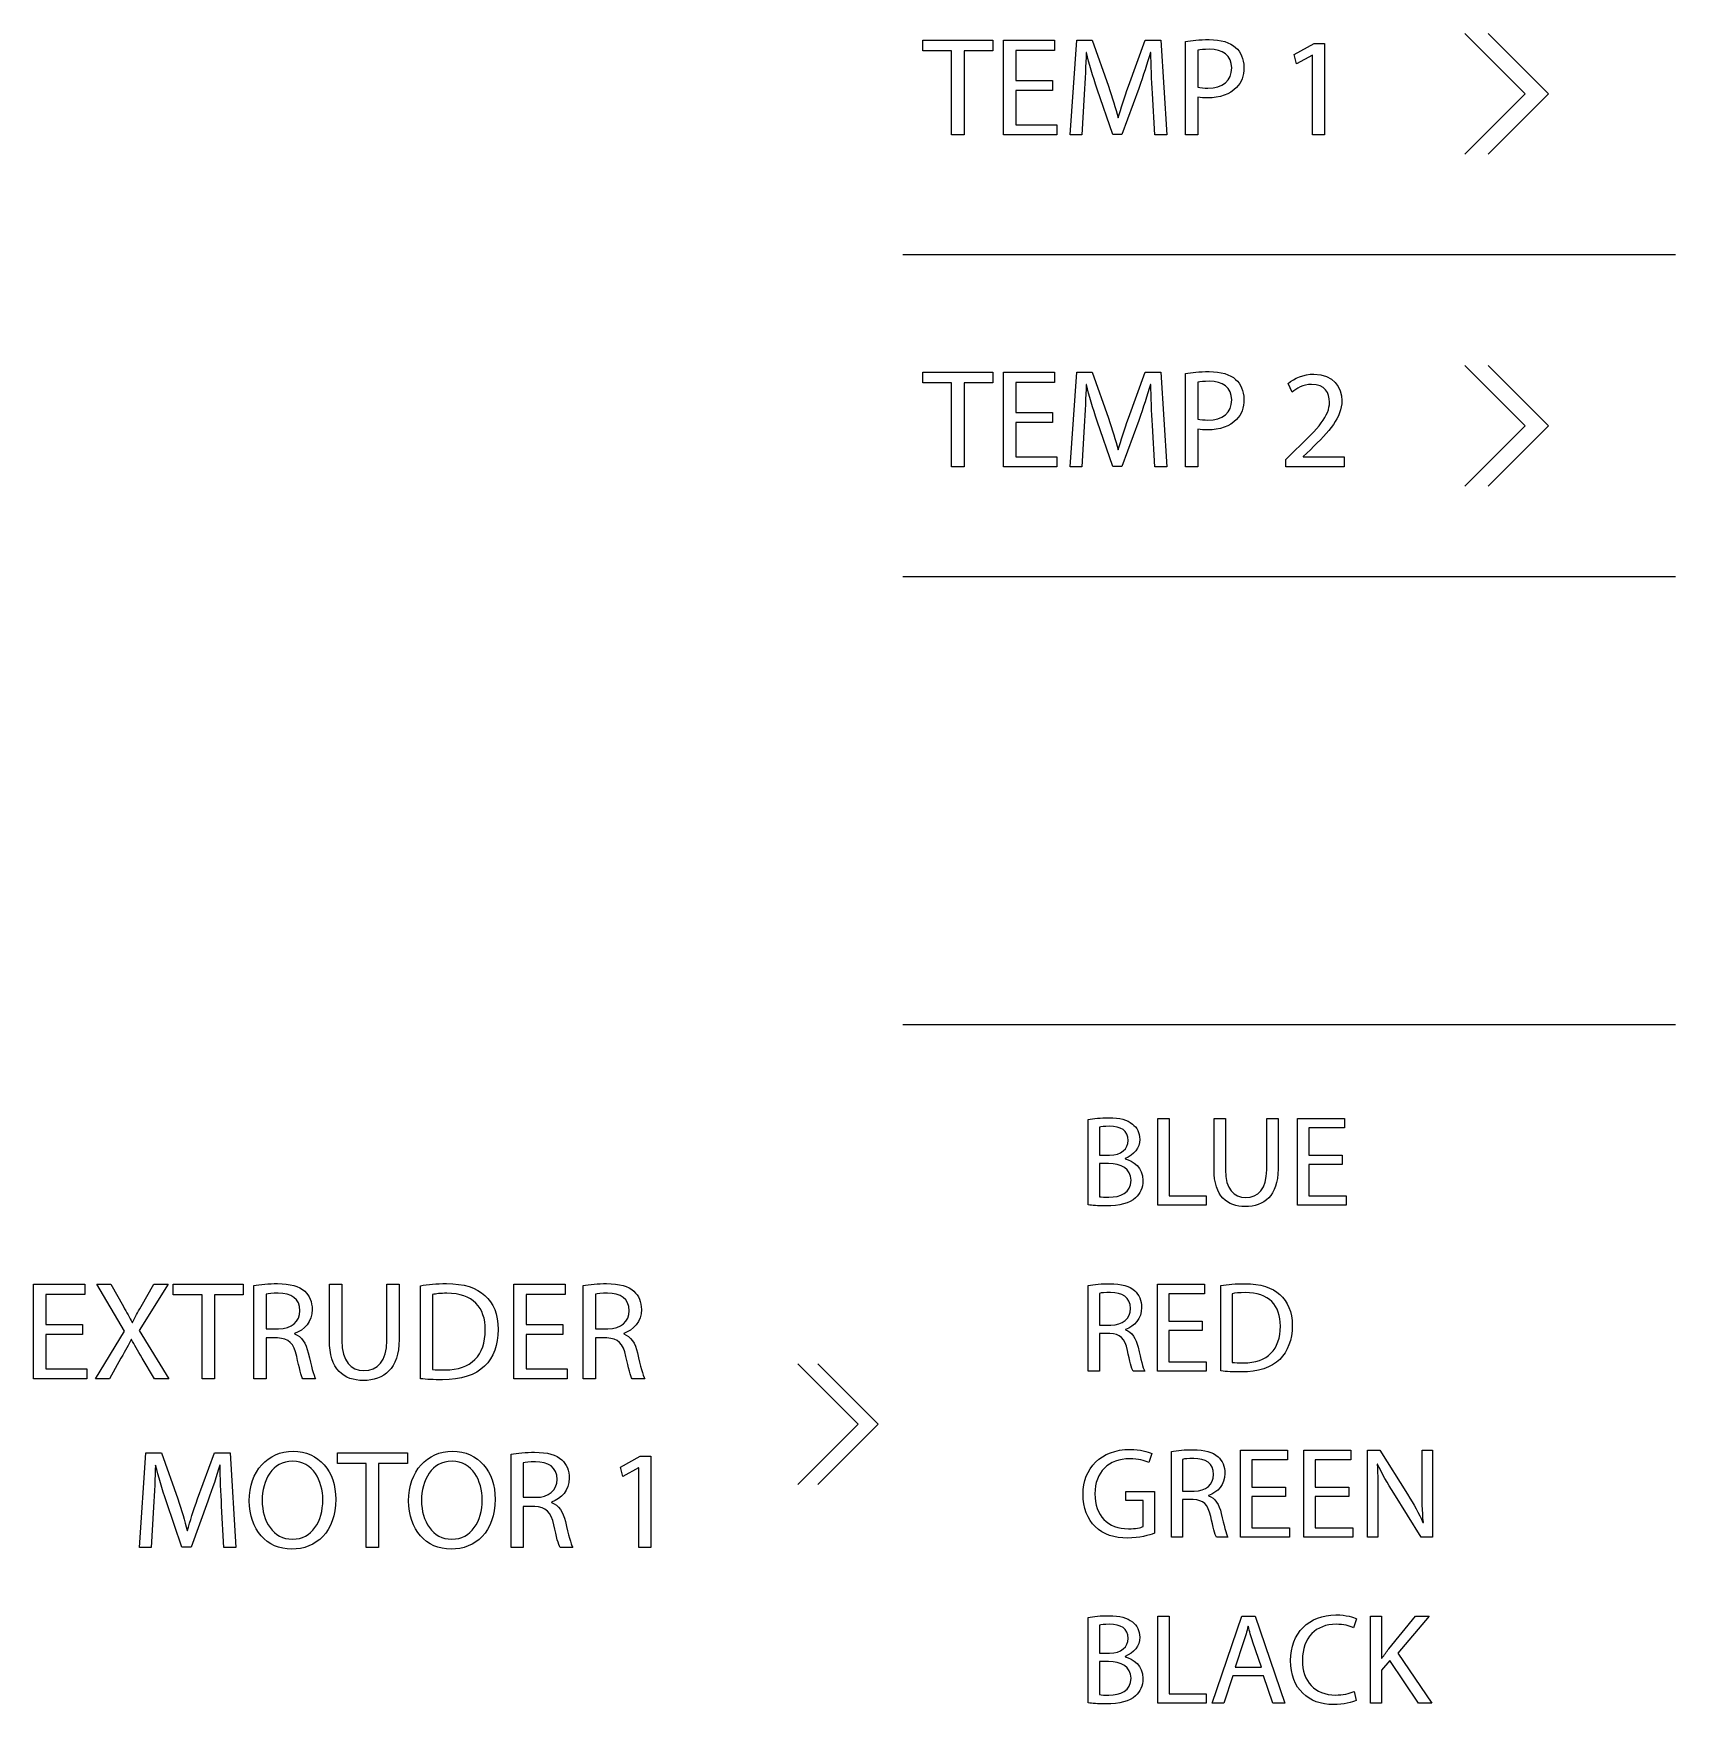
# Model space of a CAD drawing. Header units: millimetres. Extents: x -1949 to 1995, y -1808 to 1842.
# Drawn here: x -482.5 to -433, y -763.6 to -713.3 of the extents above; entities that cross this region are included whole.
import ezdxf

# ---------------------------------------------------------------- set-up
doc = ezdxf.new("R2010")
doc.units = ezdxf.units.MM
doc.layers.get('0').update_dxf_attribs({"lineweight": 25, "true_color": 0xffffff})

msp = doc.modelspace()

# ---------------------------------------------------------------- linework, layer by layer
at = {"color": 5, "true_color": 0x0000ff}
for points in [[(-439.38275, -713.27504), (-437.56594, -715.0915), (-439.38275, -716.90795)], [(-438.68249, -713.27504), (-436.86568, -715.0915), (-438.68249, -716.90795)], [(-454.84394, -713.79539), (-455.71107, -713.79539), (-455.71107, -713.48212), (-453.60005, -713.48212), (-453.60005, -713.79539), (-454.47141, -713.79539), (-454.47141, -716.33398), (-454.84394, -716.33398), (-454.84394, -713.79539), (-454.84394, -713.79539)], [(-451.80935, -714.99695), (-452.91354, -714.99695), (-452.91354, -716.02495), (-451.67776, -716.02495), (-451.67776, -716.33398), (-453.28572, -716.33398), (-453.28572, -713.48212), (-451.74126, -713.48212), (-451.74126, -713.79116), (-452.91354, -713.79116), (-452.91354, -714.69251), (-451.80935, -714.69251), (-451.80935, -714.99695), (-451.80935, -714.99695)], [(-450.84732, -715.1109), (-450.92352, -716.33363), (-451.27489, -716.33363), (-451.07592, -713.48177), (-450.60602, -713.48177), (-450.11989, -714.86113)], [(-449.51876, -714.86113), (-449.01111, -713.48177), (-448.54157, -713.48177), (-448.36377, -716.33363), (-448.72748, -716.33363), (-448.79557, -715.08162), (-448.79557, -715.08162)], [(-447.42714, -715.19169), (-447.42714, -716.33398), (-447.79544, -716.33398), (-447.79544, -713.51634), (-447.79544, -713.51634)], [(-447.42714, -713.78269), (-447.42714, -714.89112), (-447.42714, -714.89112)], [(-443.96886, -713.93015), (-443.97697, -713.93015), (-444.45534, -714.18839), (-444.52731, -713.90511), (-443.92653, -713.58337), (-443.60903, -713.58337), (-443.60903, -716.33363), (-443.96886, -716.33363), (-443.96886, -713.93015), (-443.96886, -713.93015)], [(-450.78382, -713.85007), (-450.79264, -713.85007)], [(-448.84178, -713.85042), (-448.8506, -713.85042)], [(-449.20973, -714.93345), (-449.71349, -716.31705), (-449.99254, -716.31705), (-450.45821, -714.95885)], [(-449.83203, -715.82175), (-449.82356, -715.82175)], [(-456.31855, -719.93408), (-433.03522, -719.93408)], [(-439.38275, -723.27629), (-437.56594, -725.09275), (-439.38275, -726.9092)], [(-438.68249, -723.27629), (-436.86568, -725.09275), (-438.68249, -726.9092)], [(-454.84394, -723.79558), (-455.71107, -723.79558), (-455.71107, -723.48232), (-453.60005, -723.48232), (-453.60005, -723.79558), (-454.47141, -723.79558), (-454.47141, -726.33417), (-454.84394, -726.33417), (-454.84394, -723.79558), (-454.84394, -723.79558)], [(-451.80935, -724.99714), (-452.91354, -724.99714), (-452.91354, -726.02514), (-451.67776, -726.02514), (-451.67776, -726.33417), (-453.28572, -726.33417), (-453.28572, -723.48232), (-451.74126, -723.48232), (-451.74126, -723.79135), (-452.91354, -723.79135), (-452.91354, -724.6927), (-451.80935, -724.6927), (-451.80935, -724.99714), (-451.80935, -724.99714)], [(-450.84732, -725.11144), (-450.92352, -726.33417), (-451.27489, -726.33417), (-451.07592, -723.48232), (-450.60602, -723.48232), (-450.11989, -724.86168)], [(-450.78382, -723.85062), (-450.79264, -723.85062)], [(-449.51876, -724.86168), (-449.01111, -723.48232), (-448.54157, -723.48232), (-448.36377, -726.33417), (-448.72748, -726.33417), (-448.79557, -725.08181), (-448.79557, -725.08181)], [(-448.84178, -723.85062), (-448.8506, -723.85062)], [(-447.42714, -725.19152), (-447.42714, -726.33417), (-447.79544, -726.33417), (-447.79544, -723.51654), (-447.79544, -723.51654)], [(-447.42714, -723.78253), (-447.42714, -724.89131), (-447.42714, -724.89131)], [(-444.58657, -724.07886), (-444.70511, -723.81675)], [(-449.20973, -724.93364), (-449.71349, -726.31724), (-449.99254, -726.31724), (-450.45821, -724.95904)], [(-449.83203, -725.82229), (-449.82356, -725.82229)], [(-444.03624, -725.81382), (-444.25214, -726.01702), (-444.25214, -726.02549), (-443.02095, -726.02549), (-443.02095, -726.33452), (-444.77672, -726.33452), (-444.77672, -726.33417)], [(-444.77672, -726.33417), (-444.77672, -726.10557), (-444.48497, -725.82229)], [(-456.31855, -729.63688), (-433.03522, -729.63688)], [(-456.31855, -743.13239), (-433.03522, -743.13239)], [(-450.73126, -748.56341), (-450.73126, -745.99412), (-450.73126, -745.99412)], [(-448.63188, -745.95532), (-448.29039, -745.95532), (-448.29039, -748.28789), (-447.17244, -748.28789), (-447.17244, -748.57117), (-448.63188, -748.57117), (-448.63188, -745.95532), (-448.63188, -745.95532)], [(-446.93996, -747.4959), (-446.93996, -745.95532), (-446.59847, -745.95532), (-446.59847, -745.95532)], [(-446.59847, -745.95532), (-446.59847, -747.50754)], [(-445.35246, -747.50754), (-445.35246, -745.95532), (-445.01097, -745.95532), (-445.01097, -747.48461)], [(-443.07457, -747.34456), (-444.08775, -747.34456), (-444.08775, -748.28789), (-442.95427, -748.28789), (-442.95427, -748.57117), (-444.42924, -748.57117), (-444.42924, -745.95532), (-443.01248, -745.95532), (-443.01248, -746.2386), (-444.08775, -746.2386), (-444.08775, -747.06551), (-443.07457, -747.06551), (-443.07457, -747.34456), (-443.07457, -747.34456)], [(-450.39365, -746.2192), (-450.39365, -747.06551), (-450.39365, -747.06551)], [(-450.39365, -747.06551), (-450.08709, -747.06551)], [(-450.11425, -747.31739), (-450.39365, -747.31739), (-450.39365, -748.3147), (-450.39365, -748.3147)], [(-449.62107, -747.16252), (-449.62107, -747.17381)], [(-481.02958, -752.46901), (-482.13377, -752.46901), (-482.13377, -753.497), (-480.89834, -753.497), (-480.89834, -753.80604), (-482.50595, -753.80604), (-482.50595, -750.95418), (-480.96149, -750.95418), (-480.96149, -751.26321), (-482.13377, -751.26321), (-482.13377, -752.16456), (-481.02958, -752.16456), (-481.02958, -752.46901), (-481.02958, -752.46901)], [(-479.86859, -753.17986), (-480.21113, -753.80604), (-480.63411, -753.80604), (-479.76275, -752.36317), (-480.6006, -750.95418), (-480.17303, -750.95418), (-479.79662, -751.62269)], [(-479.26357, -751.62269), (-478.87834, -750.95418), (-478.45112, -750.95418), (-479.31861, -752.34236), (-478.42996, -753.80604), (-478.85752, -753.80604), (-478.85752, -753.80604)], [(-477.42666, -751.26709), (-478.29379, -751.26709), (-478.29379, -750.95383), (-476.18241, -750.95383), (-476.18241, -751.26709), (-477.05412, -751.26709), (-477.05412, -753.80568), (-477.42666, -753.80568), (-477.42666, -751.26709), (-477.42666, -751.26709)], [(-475.14912, -752.57061), (-475.49591, -752.57061), (-475.49591, -753.80604), (-475.86421, -753.80604), (-475.86421, -750.99228), (-475.86421, -750.99228)], [(-473.59091, -752.63411), (-473.59091, -750.95418), (-473.21837, -750.95418), (-473.21837, -750.95418)], [(-473.21837, -750.95418), (-473.21837, -752.64681)], [(-471.86018, -752.64681), (-471.86018, -750.95418), (-471.488, -750.95418), (-471.488, -752.62141)], [(-470.84771, -753.79757), (-470.84771, -750.99651), (-470.84771, -750.99651)], [(-466.55581, -752.46901), (-467.66001, -752.46901), (-467.66001, -753.497), (-466.42458, -753.497), (-466.42458, -753.80604), (-468.03254, -753.80604), (-468.03254, -750.95418), (-466.48808, -750.95418), (-466.48808, -751.26321), (-467.66001, -751.26321), (-467.66001, -752.16456), (-466.55581, -752.16456), (-466.55581, -752.46901), (-466.55581, -752.46901)], [(-465.23042, -752.57061), (-465.57721, -752.57061), (-465.57721, -753.80604), (-465.94551, -753.80604), (-465.94551, -750.99228), (-465.94551, -750.99228)], [(-450.07544, -752.43726), (-450.39365, -752.43726), (-450.39365, -753.57073), (-450.73126, -753.57073), (-450.73126, -750.99016), (-450.73126, -750.99016)], [(-447.29273, -752.34448), (-448.30591, -752.34448), (-448.30591, -753.28781), (-447.17244, -753.28781), (-447.17244, -753.57109), (-448.6474, -753.57109), (-448.6474, -750.95524), (-447.23064, -750.95524), (-447.23064, -751.23852), (-448.30591, -751.23852), (-448.30591, -752.06508), (-447.29273, -752.06508), (-447.29273, -752.34448), (-447.29273, -752.34448)], [(-446.73429, -753.56297), (-446.73429, -750.99404), (-446.73429, -750.99404)], [(-475.49591, -751.25051), (-475.49591, -752.29121), (-475.49591, -752.29121)], [(-470.47976, -751.26286), (-470.47976, -753.51852), (-470.47976, -753.51852)], [(-465.57721, -751.25051), (-465.57721, -752.29121), (-465.57721, -752.29121)], [(-450.39365, -751.22688), (-450.39365, -752.18149), (-450.39365, -752.18149)], [(-446.39668, -751.23887), (-446.39668, -753.30721), (-446.39668, -753.30721)], [(-479.53415, -752.10529), (-479.52145, -752.10529)], [(-475.49591, -752.29121), (-475.11949, -752.29121)], [(-474.64112, -752.43514), (-474.64112, -752.44784)], [(-465.57721, -752.29121), (-465.20044, -752.29121)], [(-464.72242, -752.43514), (-464.72242, -752.44784)], [(-450.39365, -752.18149), (-450.04793, -752.18149)], [(-449.60942, -752.31308), (-449.60942, -752.32507)], [(-479.55144, -752.61294), (-479.55991, -752.61294)], [(-478.85752, -753.80604), (-479.22547, -753.17562)], [(-459.47979, -753.34707), (-457.66299, -755.16388), (-459.47979, -756.98033)], [(-458.87937, -753.34707), (-457.06256, -755.16388), (-458.87937, -756.98033)], [(-449.02734, -753.57073), (-449.37659, -753.57073)], [(-474.00683, -753.80604), (-474.38748, -753.80604)], [(-464.08778, -753.80604), (-464.46842, -753.80604)], [(-478.88681, -757.66331), (-478.96301, -758.88604), (-479.31437, -758.88604), (-479.11541, -756.03418), (-478.64586, -756.03418), (-478.15938, -757.41354)], [(-477.5586, -757.41354), (-477.0506, -756.03418), (-476.58105, -756.03418), (-476.40325, -758.88604), (-476.76732, -758.88604), (-476.83505, -757.63403), (-476.83505, -757.63403)], [(-472.48212, -756.34745), (-473.34925, -756.34745), (-473.34925, -756.03418), (-471.23823, -756.03418), (-471.23823, -756.34745), (-472.10994, -756.34745), (-472.10994, -758.88604), (-472.48212, -758.88604), (-472.48212, -756.34745), (-472.48212, -756.34745)], [(-467.40248, -757.6499), (-467.74926, -757.6499), (-467.74926, -758.88533), (-468.11756, -758.88533), (-468.11756, -756.07228), (-468.11756, -756.07228)], [(-448.81391, -756.04794), (-448.89928, -756.32381)], [(-447.56825, -757.43824), (-447.88646, -757.43824), (-447.88646, -758.57171), (-448.22442, -758.57171), (-448.22442, -755.99008), (-448.22442, -755.99008)], [(-444.78589, -757.34475), (-445.79907, -757.34475), (-445.79907, -758.28808), (-444.66595, -758.28808), (-444.66595, -758.57136), (-446.14056, -758.57136), (-446.14056, -755.95551), (-444.72416, -755.95551), (-444.72416, -756.23844), (-445.79907, -756.23844), (-445.79907, -757.06535), (-444.78589, -757.06535), (-444.78589, -757.34475), (-444.78589, -757.34475)], [(-442.87666, -757.34475), (-443.88984, -757.34475), (-443.88984, -758.28808), (-442.75636, -758.28808), (-442.75636, -758.57136), (-444.23133, -758.57136), (-444.23133, -755.95551), (-442.81492, -755.95551), (-442.81492, -756.23844), (-443.88984, -756.23844), (-443.88984, -757.06535), (-442.87666, -757.06535), (-442.87666, -757.34475), (-442.87666, -757.34475)], [(-442.31821, -758.57101), (-442.31821, -755.95516), (-441.94568, -755.95516), (-441.11101, -757.27878)], [(-440.67251, -757.04947), (-440.67251, -755.95481), (-440.3543, -755.95481), (-440.3543, -758.57065), (-440.69614, -758.57065), (-441.52658, -757.24315)], [(-478.82366, -756.40248), (-478.83212, -756.40248)], [(-476.88162, -756.40248), (-476.89008, -756.40248)], [(-467.74926, -756.33051), (-467.74926, -757.37121), (-467.74926, -757.37121)], [(-464.26558, -756.48291), (-464.27404, -756.48291), (-464.75206, -756.74079), (-464.82402, -756.45787), (-464.22324, -756.13578), (-463.9061, -756.13578), (-463.9061, -758.88604), (-464.26558, -758.88604), (-464.26558, -756.48291), (-464.26558, -756.48291)], [(-447.88646, -756.22715), (-447.88646, -757.18177), (-447.88646, -757.18177)], [(-442.01165, -756.36967), (-442.02329, -756.37391)], [(-477.24956, -757.48586), (-477.75333, -758.8691), (-478.03238, -758.8691), (-478.49769, -757.51126)], [(-467.74926, -757.37121), (-467.37284, -757.37121)], [(-466.89448, -757.51514), (-466.89448, -757.52784)], [(-449.06967, -758.24857), (-449.06967, -757.46857), (-449.59743, -757.46857), (-449.59743, -757.19658), (-448.73595, -757.19658), (-448.73595, -758.45459), (-448.7363, -758.45459)], [(-447.88646, -757.18177), (-447.54109, -757.18177)], [(-447.10259, -757.31371), (-447.10259, -757.32535)], [(-442.00001, -757.4527), (-442.00001, -758.57065), (-442.31821, -758.57065), (-442.31821, -758.57101)], [(-477.87186, -758.37416), (-477.86304, -758.37416)], [(-446.52015, -758.57136), (-446.86975, -758.57136)], [(-440.64534, -758.12862), (-440.63405, -758.12439)], [(-466.25983, -758.88568), (-466.64083, -758.88568)], [(-450.73126, -763.56316), (-450.73126, -760.99424), (-450.73126, -760.99424)], [(-448.63188, -760.95543), (-448.29039, -760.95543), (-448.29039, -763.288), (-447.17244, -763.288), (-447.17244, -763.57128), (-448.63188, -763.57128), (-448.63188, -760.95543), (-448.63188, -760.95543)], [(-446.37339, -762.7486), (-446.64503, -763.57128), (-446.99428, -763.57128), (-446.10176, -760.95543), (-445.69818, -760.95543), (-444.80565, -763.57128), (-445.16654, -763.57128), (-445.44559, -762.7486), (-446.37339, -762.7486), (-446.37339, -762.7486)], [(-442.64771, -761.02916), (-442.73308, -761.30468)], [(-442.22896, -760.95543), (-441.89135, -760.95543), (-441.89135, -762.21661), (-441.87971, -762.21661)], [(-441.67404, -761.93721), (-440.87429, -760.95543), (-440.45519, -760.95543), (-441.4024, -762.06527), (-440.38146, -763.57128), (-440.78151, -763.57128), (-441.63912, -762.28646), (-441.89135, -762.57362), (-441.89135, -763.57128), (-442.22896, -763.57128), (-442.22896, -760.95543), (-442.22896, -760.95543)], [(-450.39365, -761.21931), (-450.39365, -762.06527), (-450.39365, -762.06527)], [(-445.90773, -761.25388), (-445.91584, -761.25388)], [(-450.39365, -762.06527), (-450.08709, -762.06527)], [(-446.04778, -761.72766), (-446.30354, -762.48472), (-445.51191, -762.48472), (-445.51191, -762.48472)], [(-445.51191, -762.48472), (-445.77191, -761.73154)], [(-450.11425, -762.31751), (-450.39365, -762.31751), (-450.39365, -763.31481), (-450.39365, -763.31481)], [(-449.62107, -762.16228), (-449.62107, -762.17392)], [(-442.72144, -763.21815), (-442.65547, -763.48943), (-442.65547, -763.48943)]]:
    msp.add_lwpolyline(points, dxfattribs=at)
for points in [[(-447.79544, -713.51634), (-447.61764, -713.48671), (-447.38481, -713.46131), (-447.08883, -713.46131)], [(-447.08001, -713.75306), (-447.24087, -713.75306), (-447.36364, -713.76576), (-447.42714, -713.78269)], [(-447.08883, -713.46131), (-446.72476, -713.46131), (-446.45841, -713.54598), (-446.28908, -713.69838)], [(-446.40726, -714.31609), (-446.40726, -713.93509), (-446.67819, -713.75306), (-447.08001, -713.75306)], [(-446.28908, -713.69838), (-446.13668, -713.83349), (-446.03931, -714.04092), (-446.03931, -714.29457)], [(-450.79264, -713.85007), (-450.80076, -714.20567), (-450.82227, -714.67945), (-450.84732, -715.1109)], [(-450.45821, -714.95885), (-450.59332, -714.55245), (-450.70374, -714.18839), (-450.78382, -713.85007)], [(-448.8506, -713.85042), (-448.95185, -714.18062), (-449.06615, -714.54011), (-449.20973, -714.93345)], [(-448.79557, -715.08162), (-448.81638, -714.68369), (-448.84178, -714.20144), (-448.84178, -713.85042)], [(-446.03931, -714.29457), (-446.03931, -714.55281), (-446.11551, -714.75601), (-446.25945, -714.90382)], [(-447.12234, -714.92075), (-446.67819, -714.92075), (-446.40726, -714.70062), (-446.40726, -714.31609)], [(-450.11989, -714.86113), (-450.00136, -715.21215), (-449.90823, -715.52541), (-449.83203, -715.82175)], [(-449.82356, -715.82175), (-449.74736, -715.53388), (-449.64576, -715.22097), (-449.51876, -714.86113)], [(-447.42714, -714.89112), (-447.34671, -714.91264), (-447.24511, -714.92075), (-447.12234, -714.92075)], [(-447.13081, -715.21709), (-447.24087, -715.21709), (-447.34283, -715.2125), (-447.42714, -715.19169)], [(-446.25945, -714.90382), (-446.45841, -715.11125), (-446.77133, -715.21709), (-447.13081, -715.21709)], [(-450.79264, -723.85062), (-450.80076, -724.20622), (-450.82227, -724.67964), (-450.84732, -725.11144)], [(-450.45821, -724.95904), (-450.59332, -724.553), (-450.70374, -724.18893), (-450.78382, -723.85062)], [(-448.8506, -723.85062), (-448.95185, -724.18046), (-449.06615, -724.5403), (-449.20973, -724.93364)], [(-448.79557, -725.08181), (-448.81638, -724.68388), (-448.84178, -724.20163), (-448.84178, -723.85062)], [(-447.79544, -723.51654), (-447.61764, -723.4869), (-447.38481, -723.46115), (-447.08883, -723.46115)], [(-447.08001, -723.7529), (-447.24087, -723.7529), (-447.36364, -723.7656), (-447.42714, -723.78253)], [(-447.08883, -723.46115), (-446.72476, -723.46115), (-446.45841, -723.54617), (-446.28908, -723.69822)], [(-446.40726, -724.31593), (-446.40726, -723.93528), (-446.67819, -723.7529), (-447.08001, -723.7529)], [(-446.28908, -723.69822), (-446.13668, -723.83368), (-446.03931, -724.04112), (-446.03931, -724.29406)], [(-444.70511, -723.81675), (-444.51884, -723.66012), (-444.24367, -723.53735), (-443.93076, -723.53735)], [(-444.00273, -723.84638), (-444.25214, -723.84638), (-444.45957, -723.97303), (-444.58657, -724.07886)], [(-443.46121, -724.38366), (-443.46121, -724.10426), (-443.59245, -723.84638), (-444.00273, -723.84638)], [(-443.93076, -723.53735), (-443.33845, -723.53735), (-443.08868, -723.9434), (-443.08868, -724.3371)], [(-447.12234, -724.92094), (-446.67819, -724.92094), (-446.40726, -724.70081), (-446.40726, -724.31593)], [(-446.03931, -724.29406), (-446.03931, -724.55264), (-446.11551, -724.75584), (-446.25945, -724.90401)], [(-443.08868, -724.3371), (-443.08868, -724.84474), (-443.45698, -725.25538), (-444.03624, -725.81382)], [(-450.11989, -724.86168), (-450.00136, -725.21269), (-449.90823, -725.52596), (-449.83203, -725.82229)], [(-449.82356, -725.82229), (-449.74736, -725.53478), (-449.64576, -725.22151), (-449.51876, -724.86168)], [(-444.48497, -725.82229), (-443.78259, -725.15378), (-443.46121, -724.79818), (-443.46121, -724.38366)], [(-447.42714, -724.89131), (-447.34671, -724.91283), (-447.24511, -724.92094), (-447.12234, -724.92094)], [(-447.13081, -725.21728), (-447.24087, -725.21728), (-447.34283, -725.21269), (-447.42714, -725.19152)], [(-446.25945, -724.90401), (-446.45841, -725.11144), (-446.77133, -725.21728), (-447.13081, -725.21728)], [(-450.73126, -745.99412), (-450.5838, -745.9592), (-450.34708, -745.93592), (-450.11425, -745.93592)], [(-450.11425, -745.93592), (-449.77629, -745.93592), (-449.55933, -745.99412), (-449.39987, -746.12606)], [(-450.09449, -746.19591), (-450.24972, -746.19591), (-450.33932, -746.20756), (-450.39365, -746.2192)], [(-449.52405, -746.62277), (-449.52405, -746.32009), (-449.75336, -746.19591), (-450.09449, -746.19591)], [(-449.39987, -746.12606), (-449.26406, -746.22731), (-449.17868, -746.38218), (-449.17868, -746.58785)], [(-450.08709, -747.06551), (-449.73396, -747.06551), (-449.52405, -746.87501), (-449.52405, -746.62277)], [(-449.17868, -746.58785), (-449.17868, -746.84432), (-449.34943, -747.06551), (-449.62107, -747.16252)], [(-449.43868, -747.82222), (-449.43868, -747.46909), (-449.74524, -747.31739), (-450.11425, -747.31739)], [(-449.62107, -747.17381), (-449.37271, -747.23202), (-449.08167, -747.43769), (-449.08167, -747.8261)], [(-446.00086, -748.61385), (-446.53602, -748.61385), (-446.93996, -748.31117), (-446.93996, -747.4959)], [(-446.59847, -747.50754), (-446.59847, -748.08998), (-446.33847, -748.33833), (-445.98922, -748.33833)], [(-445.01097, -747.48461), (-445.01097, -748.28789), (-445.43395, -748.61385), (-446.00086, -748.61385)], [(-445.98922, -748.33833), (-445.60504, -748.33833), (-445.35246, -748.08222), (-445.35246, -747.50754)], [(-450.11002, -748.33057), (-449.76077, -748.33057), (-449.43868, -748.20251), (-449.43868, -747.82222)], [(-449.08167, -747.8261), (-449.08167, -748.05082), (-449.17092, -748.2258), (-449.30674, -748.34997)], [(-450.39365, -748.3147), (-450.3238, -748.32669), (-450.23067, -748.33057), (-450.11002, -748.33057)], [(-449.30674, -748.34997), (-449.4856, -748.51684), (-449.78052, -748.59445), (-450.20738, -748.59445)], [(-450.20738, -748.59445), (-450.44022, -748.59445), (-450.61872, -748.57928), (-450.73126, -748.56341)], [(-475.86421, -750.99228), (-475.67794, -750.95841), (-475.40701, -750.93301), (-475.15759, -750.93301)], [(-475.15759, -750.93301), (-474.76389, -750.93301), (-474.50601, -751.00921), (-474.33244, -751.16585)], [(-470.84771, -750.99651), (-470.62369, -750.95877), (-470.35699, -750.93301), (-470.06524, -750.93301)], [(-470.06524, -750.93301), (-469.53608, -750.93301), (-469.15931, -751.06001), (-468.9099, -751.28861)], [(-465.94551, -750.99228), (-465.75924, -750.95841), (-465.48831, -750.93301), (-465.23889, -750.93301)], [(-465.23889, -750.93301), (-464.84554, -750.93301), (-464.58696, -751.00921), (-464.41374, -751.16585)], [(-450.73126, -750.99016), (-450.56051, -750.95912), (-450.31181, -750.93584), (-450.08285, -750.93584)], [(-450.08285, -750.93584), (-449.72231, -750.93584), (-449.4856, -751.00533), (-449.3265, -751.14891)], [(-446.73429, -750.99404), (-446.52862, -750.95912), (-446.28379, -750.93584), (-446.01638, -750.93584)], [(-446.01638, -750.93584), (-445.53096, -750.93584), (-445.18594, -751.05225), (-444.95664, -751.2618)], [(-475.13219, -751.22088), (-475.30999, -751.22088), (-475.43276, -751.23358), (-475.49591, -751.25051)], [(-474.47638, -751.74969), (-474.47638, -751.38175), (-474.74272, -751.22088), (-475.13219, -751.22088)], [(-474.33244, -751.16585), (-474.1931, -751.29285), (-474.10843, -751.48758), (-474.10843, -751.71159)], [(-470.04796, -751.22476), (-470.23846, -751.22476), (-470.38239, -751.24169), (-470.47976, -751.26286)], [(-468.89296, -752.32507), (-468.88873, -751.65197), (-469.26973, -751.22476), (-470.04796, -751.22476)], [(-468.9099, -751.28861), (-468.65202, -751.52109), (-468.50385, -751.85129), (-468.50385, -752.31273)], [(-465.21349, -751.22088), (-465.39129, -751.22088), (-465.51406, -751.23358), (-465.57721, -751.25051)], [(-464.55732, -751.74969), (-464.55732, -751.38175), (-464.82402, -751.22088), (-465.21349, -751.22088)], [(-464.41374, -751.16585), (-464.2744, -751.29285), (-464.18938, -751.48758), (-464.18938, -751.71159)], [(-450.05992, -751.19971), (-450.22255, -751.19971), (-450.33544, -751.21136), (-450.39365, -751.22688)], [(-449.45844, -751.68478), (-449.45844, -751.34717), (-449.70256, -751.19971), (-450.05992, -751.19971)], [(-449.3265, -751.14891), (-449.19809, -751.26533), (-449.12083, -751.44384), (-449.12083, -751.64986)], [(-446.00086, -751.20395), (-446.17549, -751.20395), (-446.30742, -751.21947), (-446.39668, -751.23887)], [(-444.94112, -752.21289), (-444.93724, -751.59588), (-445.28649, -751.20395), (-446.00086, -751.20395)], [(-444.95664, -751.2618), (-444.71992, -751.47523), (-444.58411, -751.77792), (-444.58411, -752.2009)], [(-479.79662, -751.62269), (-479.69079, -751.80896), (-479.61035, -751.95289), (-479.53415, -752.10529)], [(-479.52145, -752.10529), (-479.44102, -751.93631), (-479.36941, -751.80473), (-479.26357, -751.62269)], [(-475.11949, -752.29121), (-474.72614, -752.29121), (-474.47638, -752.07566), (-474.47638, -751.74969)], [(-474.10843, -751.71159), (-474.10843, -752.08413), (-474.34514, -752.33354), (-474.64112, -752.43514)], [(-465.20044, -752.29121), (-464.80709, -752.29121), (-464.55732, -752.07566), (-464.55732, -751.74969)], [(-464.18938, -751.71159), (-464.18938, -752.08413), (-464.42644, -752.33354), (-464.72242, -752.43514)], [(-450.04793, -752.18149), (-449.68704, -752.18149), (-449.45844, -751.98359), (-449.45844, -751.68478)], [(-449.12083, -751.64986), (-449.12083, -751.99099), (-449.33779, -752.2203), (-449.60942, -752.31308)], [(-474.64112, -752.44784), (-474.42558, -752.52404), (-474.29434, -752.72689), (-474.22661, -753.02322)], [(-470.10722, -753.5351), (-469.31594, -753.5351), (-468.89296, -753.09519), (-468.89296, -752.32507)], [(-468.50385, -752.31273), (-468.50385, -752.77804), (-468.65202, -753.15869), (-468.91413, -753.4208)], [(-464.72242, -752.44784), (-464.50688, -752.52404), (-464.37564, -752.72689), (-464.30791, -753.02322)], [(-449.54769, -752.94561), (-449.62495, -752.58507), (-449.76853, -752.4489), (-450.07544, -752.43726)], [(-449.60942, -752.32507), (-449.41116, -752.39492), (-449.29122, -752.58119), (-449.22913, -752.85283)], [(-446.05484, -753.32273), (-445.32917, -753.32273), (-444.94112, -752.9188), (-444.94112, -752.21289)], [(-444.58411, -752.2009), (-444.58411, -752.62776), (-444.71992, -752.97701), (-444.96052, -753.21796)], [(-479.55991, -752.61294), (-479.64034, -752.77804), (-479.7243, -752.93044), (-479.86859, -753.17986)], [(-479.22547, -753.17562), (-479.37364, -752.93432), (-479.46254, -752.77804), (-479.55144, -752.61294)], [(-474.57374, -753.12482), (-474.65806, -752.73147), (-474.81469, -752.58331), (-475.14912, -752.57061)], [(-474.22661, -753.02322), (-474.13383, -753.4208), (-474.06574, -753.69597), (-474.00683, -753.80604)], [(-472.56679, -753.8526), (-473.15099, -753.8526), (-473.59091, -753.5224), (-473.59091, -752.63411)], [(-473.21837, -752.64681), (-473.21837, -753.28146), (-472.93474, -753.55204), (-472.55409, -753.55204)], [(-471.488, -752.62141), (-471.488, -753.497), (-471.94908, -753.8526), (-472.56679, -753.8526)], [(-472.55409, -753.55204), (-472.13534, -753.55204), (-471.86018, -753.27299), (-471.86018, -752.64681)], [(-464.65504, -753.12482), (-464.73936, -752.73147), (-464.89599, -752.58331), (-465.23042, -752.57061)], [(-464.30791, -753.02322), (-464.21513, -753.4208), (-464.14704, -753.69597), (-464.08778, -753.80604)], [(-449.37659, -753.57073), (-449.41928, -753.49312), (-449.47749, -753.27193), (-449.54769, -752.94561)], [(-449.22913, -752.85283), (-449.14376, -753.2176), (-449.08167, -753.46984), (-449.02734, -753.57073)], [(-474.38748, -753.80604), (-474.43404, -753.72137), (-474.49754, -753.48007), (-474.57374, -753.12482)], [(-470.47976, -753.51852), (-470.38662, -753.53122), (-470.25116, -753.5351), (-470.10722, -753.5351)], [(-468.91413, -753.4208), (-469.18471, -753.6875), (-469.62498, -753.83144), (-470.17919, -753.83144)], [(-464.46842, -753.80604), (-464.51534, -753.72137), (-464.57884, -753.48007), (-464.65504, -753.12482)], [(-446.12116, -753.59437), (-446.36563, -753.59437), (-446.56354, -753.58273), (-446.73429, -753.56297)], [(-446.39668, -753.30721), (-446.31131, -753.31885), (-446.18677, -753.32273), (-446.05484, -753.32273)], [(-444.96052, -753.21796), (-445.20887, -753.46243), (-445.61245, -753.59437), (-446.12116, -753.59437)], [(-470.17919, -753.83144), (-470.44589, -753.83144), (-470.66144, -753.81874), (-470.84771, -753.79757)], [(-476.00426, -757.48163), (-476.00426, -756.57569), (-475.44581, -755.98373), (-474.68381, -755.98373)], [(-474.68381, -755.98373), (-473.90135, -755.98338), (-473.39794, -756.58028), (-473.39794, -757.43047)], [(-471.20331, -757.48163), (-471.20331, -756.57569), (-470.64486, -755.98373), (-469.88321, -755.98373)], [(-469.88321, -755.98373), (-469.1004, -755.98338), (-468.59698, -756.58028), (-468.59698, -757.43047)], [(-468.11756, -756.07228), (-467.93129, -756.03841), (-467.66036, -756.01301), (-467.41094, -756.01301)], [(-467.41094, -756.01301), (-467.01724, -756.01301), (-466.75901, -756.08921), (-466.5858, -756.24549)], [(-450.88613, -757.27878), (-450.88613, -756.49844), (-450.34708, -755.92799), (-449.46972, -755.92799)], [(-449.46972, -755.92799), (-449.16704, -755.92799), (-448.92645, -755.99396), (-448.81391, -756.04794)], [(-448.22442, -755.99008), (-448.05332, -755.95904), (-447.80497, -755.93611), (-447.57601, -755.93611)], [(-447.57601, -755.93611), (-447.21512, -755.93611), (-446.97841, -756.00561), (-446.81931, -756.14954)], [(-478.83212, -756.40248), (-478.84059, -756.75808), (-478.86176, -757.23186), (-478.88681, -757.66331)], [(-478.49769, -757.51126), (-478.63316, -757.10486), (-478.74322, -756.74079), (-478.82366, -756.40248)], [(-476.89008, -756.40248), (-476.99133, -756.73268), (-477.10598, -757.09216), (-477.24956, -757.48586)], [(-476.83505, -757.63403), (-476.85622, -757.23609), (-476.88162, -756.75349), (-476.88162, -756.40248)], [(-474.69686, -756.28395), (-475.31034, -756.28395), (-475.61479, -756.85086), (-475.61479, -757.47281)], [(-473.78705, -757.44741), (-473.78705, -756.87626), (-474.08303, -756.28395), (-474.69686, -756.28395)], [(-469.89591, -756.28395), (-470.50939, -756.28395), (-470.81419, -756.85086), (-470.81419, -757.47281)], [(-468.98645, -757.44741), (-468.98645, -756.87626), (-469.28243, -756.28395), (-469.89591, -756.28395)], [(-467.38554, -756.30088), (-467.56334, -756.30088), (-467.68611, -756.31358), (-467.74926, -756.33051)], [(-466.72973, -756.82969), (-466.72973, -756.46175), (-466.99608, -756.30088), (-467.38554, -756.30088)], [(-466.5858, -756.24549), (-466.44645, -756.37249), (-466.36178, -756.56723), (-466.36178, -756.79159)], [(-449.47749, -756.21127), (-450.11425, -756.21127), (-450.52912, -756.60709), (-450.52912, -757.26255)], [(-448.89928, -756.32381), (-449.03898, -756.25784), (-449.21361, -756.21127), (-449.47749, -756.21127)], [(-447.55273, -756.19999), (-447.71571, -756.19999), (-447.82825, -756.21163), (-447.88646, -756.22715)], [(-446.95124, -756.68506), (-446.95124, -756.34745), (-447.19537, -756.19999), (-447.55273, -756.19999)], [(-446.81931, -756.14954), (-446.69125, -756.26596), (-446.61364, -756.44411), (-446.61364, -756.65013)], [(-442.02329, -756.37391), (-442.00389, -756.70375), (-442.00001, -757.01808), (-442.00001, -757.4527)], [(-441.52658, -757.24315), (-441.70897, -756.95211), (-441.88359, -756.65331), (-442.01165, -756.36967)], [(-467.37284, -757.37121), (-466.97914, -757.37121), (-466.72973, -757.15566), (-466.72973, -756.82969)], [(-466.36178, -756.79159), (-466.36178, -757.16377), (-466.5985, -757.41319), (-466.89448, -757.51514)], [(-447.54109, -757.18177), (-447.17984, -757.18177), (-446.95124, -756.98351), (-446.95124, -756.68506)], [(-446.61364, -756.65013), (-446.61364, -756.99162), (-446.83059, -757.22092), (-447.10259, -757.31371)], [(-440.63405, -758.12439), (-440.6651, -757.77549), (-440.67251, -757.45729), (-440.67251, -757.04947)], [(-478.15938, -757.41354), (-478.04084, -757.76491), (-477.94771, -758.07782), (-477.87186, -758.37416)], [(-477.86304, -758.37416), (-477.78684, -758.08664), (-477.68524, -757.77337), (-477.5586, -757.41354)], [(-474.72226, -758.9326), (-475.47932, -758.9326), (-476.00426, -758.34452), (-476.00426, -757.48163)], [(-475.61479, -757.47281), (-475.61479, -758.08664), (-475.28494, -758.63239), (-474.70074, -758.63239)], [(-473.39794, -757.43047), (-473.39794, -758.40802), (-473.99413, -758.9326), (-474.72226, -758.9326)], [(-474.70074, -758.63239), (-474.1169, -758.63239), (-473.78705, -758.09476), (-473.78705, -757.44741)], [(-469.92131, -758.9326), (-470.67872, -758.9326), (-471.20331, -758.34452), (-471.20331, -757.48163)], [(-470.81419, -757.47281), (-470.81419, -758.08664), (-470.48399, -758.63239), (-469.90014, -758.63239)], [(-468.59698, -757.43047), (-468.59698, -758.40802), (-469.19353, -758.9326), (-469.92131, -758.9326)], [(-469.90014, -758.63239), (-469.31594, -758.63239), (-468.98645, -758.09476), (-468.98645, -757.44741)], [(-466.89448, -757.52784), (-466.67893, -757.60404), (-466.5477, -757.80689), (-466.48032, -758.10322)], [(-450.52136, -758.25245), (-450.74678, -758.03514), (-450.88613, -757.68589), (-450.88613, -757.27878)], [(-450.52912, -757.26255), (-450.52912, -757.92648), (-450.1333, -758.31842), (-449.51982, -758.31842)], [(-447.0405, -757.94659), (-447.11811, -757.58605), (-447.26169, -757.44988), (-447.56825, -757.43824)], [(-447.10259, -757.32535), (-446.90468, -757.39555), (-446.78403, -757.58146), (-446.72229, -757.85346)], [(-441.11101, -757.27878), (-440.92086, -757.58534), (-440.76599, -757.86051), (-440.64534, -758.12862)], [(-466.8271, -758.20447), (-466.91141, -757.81077), (-467.06804, -757.6626), (-467.40248, -757.6499)], [(-466.48032, -758.10322), (-466.38718, -758.5008), (-466.3191, -758.77597), (-466.25983, -758.88568)], [(-446.86975, -758.57136), (-446.91244, -758.49375), (-446.97065, -758.27256), (-447.0405, -757.94659)], [(-446.72229, -757.85346), (-446.63692, -758.21823), (-446.57483, -758.47046), (-446.52015, -758.57136)], [(-466.64083, -758.88568), (-466.6874, -758.80102), (-466.7509, -758.55972), (-466.8271, -758.20447)], [(-449.54381, -758.59817), (-449.93962, -758.59817), (-450.26559, -758.49727), (-450.52136, -758.25245)], [(-448.7363, -758.45459), (-448.88764, -758.5128), (-449.19032, -758.59817), (-449.54381, -758.59817)], [(-449.51982, -758.31842), (-449.29863, -758.31842), (-449.14729, -758.28737), (-449.06967, -758.24857)], [(-450.73126, -760.99424), (-450.5838, -760.95896), (-450.34708, -760.93603), (-450.11425, -760.93603)], [(-450.11425, -760.93603), (-449.77629, -760.93603), (-449.55933, -760.99424), (-449.39987, -761.12617)], [(-444.63491, -762.28646), (-444.63491, -761.46378), (-444.07963, -760.91239), (-443.26895, -760.91239)], [(-443.26895, -760.91239), (-442.94651, -760.91239), (-442.73731, -760.98259), (-442.64771, -761.02916)], [(-450.09449, -761.19567), (-450.24972, -761.19567), (-450.33932, -761.20731), (-450.39365, -761.21931)], [(-449.52405, -761.62289), (-449.52405, -761.3202), (-449.75336, -761.19567), (-450.09449, -761.19567)], [(-450.08709, -762.06527), (-449.73396, -762.06527), (-449.52405, -761.87512), (-449.52405, -761.62289)], [(-449.17868, -761.58796), (-449.17868, -761.84408), (-449.34943, -762.06527), (-449.62107, -762.16228)], [(-449.39987, -761.12617), (-449.26406, -761.22707), (-449.17868, -761.38229), (-449.17868, -761.58796)], [(-445.91584, -761.25388), (-445.95429, -761.40557), (-445.9931, -761.56856), (-446.04778, -761.72766)], [(-445.77191, -761.73154), (-445.83012, -761.56044), (-445.86892, -761.40557), (-445.90773, -761.25388)], [(-443.25696, -761.19567), (-443.87044, -761.19567), (-444.27789, -761.58796), (-444.27789, -762.27482)], [(-442.73308, -761.30468), (-442.85761, -761.24259), (-443.03964, -761.19567), (-443.25696, -761.19567)], [(-441.87971, -762.21661), (-441.80986, -762.11572), (-441.74001, -762.02258), (-441.67404, -761.93721)], [(-449.43868, -762.82233), (-449.43868, -762.4692), (-449.74524, -762.31751), (-450.11425, -762.31751)], [(-449.62107, -762.17392), (-449.37271, -762.23213), (-449.08167, -762.4378), (-449.08167, -762.82621)], [(-443.34621, -763.61396), (-444.08387, -763.61396), (-444.63491, -763.14794), (-444.63491, -762.28646)], [(-444.27789, -762.27482), (-444.27789, -762.91899), (-443.90924, -763.32645), (-443.27636, -763.32645)], [(-450.11002, -763.33068), (-449.76077, -763.33068), (-449.43868, -763.20262), (-449.43868, -762.82233)], [(-449.08167, -762.82621), (-449.08167, -763.05128), (-449.17092, -763.22591), (-449.30674, -763.35009)], [(-450.20738, -763.59456), (-450.44022, -763.59456), (-450.61872, -763.57904), (-450.73126, -763.56316)], [(-450.39365, -763.31481), (-450.3238, -763.32645), (-450.23067, -763.33068), (-450.11002, -763.33068)], [(-449.30674, -763.35009), (-449.4856, -763.51695), (-449.78052, -763.59456), (-450.20738, -763.59456)], [(-442.65547, -763.48943), (-442.77577, -763.55187), (-443.028, -763.61396), (-443.34621, -763.61396)], [(-443.27636, -763.32645), (-443.06681, -763.32645), (-442.85761, -763.28376), (-442.72144, -763.21815)]]:
    msp.add_open_spline(points, degree=3, dxfattribs=at)

doc.saveas('drawing.dxf')
